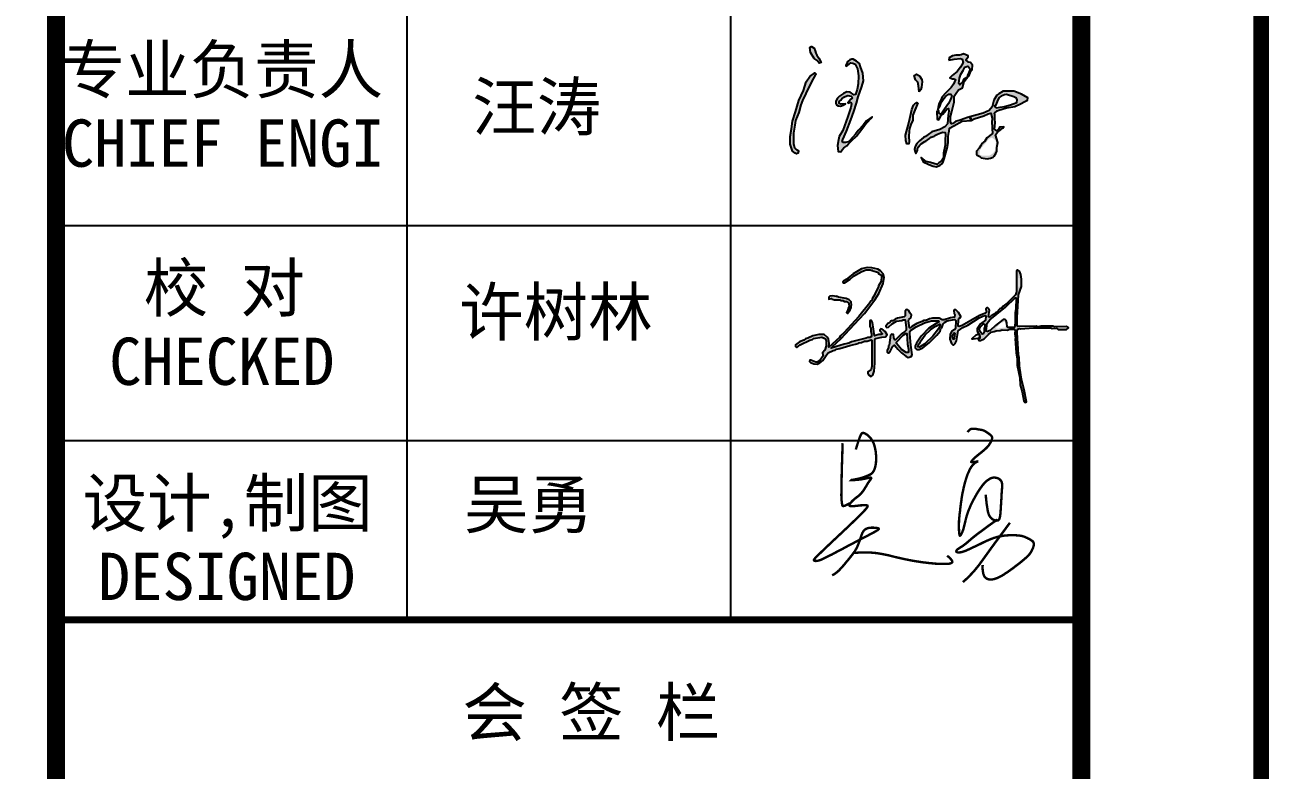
# Model space of a CAD drawing. Extents: x 4150464 to 4450492, y 483482 to 853422.
# Drawn here: x 4438734 to 4450492, y 739912 to 746951 of the extents above; entities that cross this region are included whole.
import ezdxf

# ---------------------------------------------------------------- set-up
doc = ezdxf.new("R2010")
doc.units = 0
doc.header["$LTSCALE"] = 1000
doc.header["$MEASUREMENT"] = 0
for name, color, linetype in [('0-签名', 2, 'Continuous'), ('PUB_TEXT', 7, 'Continuous'), ('PUB_TITLE', 4, 'Continuous'), ('图框', 7, 'Continuous')]:
    doc.layers.add(name, color=color, linetype=linetype)
doc.styles.add('STYLE-黑体', font='simhei.ttf')

msp = doc.modelspace()

# ---------------------------------------------------------------- hatches: boundary and pattern name
at = {"linetype": 'Continuous'}
h = msp.add_hatch(color=4, dxfattribs=at)
h.dxf.hatch_style = 1
h.paths.add_polyline_path([(4446543, 744301), (4446546, 744304), (4446541, 744335), (4446523, 744353), (4446495, 744367), (4446423, 744378), (4446405, 744387), (4446403, 744384), (4446368, 744393), (4446342, 744390), (4446331, 744378), (4446331, 744361), (4446357, 744367), (4446362, 744361), (4446385, 744355), (4446434, 744355), (4446449, 744347), (4446463, 744347), (4446480, 744338), (4446497, 744338), (4446520, 744321), (4446523, 744284), (4446518, 744281), (4446512, 744258), (4446497, 744235), (4446506, 744226), (4446532, 744258), (4446543, 744281)], flags=17)
h.paths.add_polyline_path([(4446880, 744019), (4446882, 744022), (4446862, 744054), (4446834, 744077), (4446822, 744080), (4446813, 744071), (4446813, 744062), (4446839, 744034), (4446825, 744028), (4446805, 744028), (4446762, 744013), (4446745, 744140), (4446733, 744160), (4446724, 744160), (4446719, 744154), (4446719, 744105), (4446727, 744082), (4446727, 744054), (4446733, 744034), (4446733, 744008), (4446719, 743999), (4446701, 743999), (4446684, 743991), (4446546, 743956), (4446520, 743945), (4446477, 743936), (4446354, 743896), (4446365, 743907), (4446365, 743913), (4446446, 743985), (4446575, 744123), (4446667, 744226), (4446767, 744355), (4446802, 744413), (4446845, 744508), (4446854, 744565), (4446845, 744600), (4446819, 744628), (4446793, 744643), (4446736, 744657), (4446693, 744660), (4446641, 744646), (4446561, 744600), (4446495, 744545), (4446474, 744534), (4446463, 744522), (4446466, 744513), (4446480, 744516), (4446532, 744548), (4446564, 744577), (4446644, 744623), (4446684, 744637), (4446722, 744637), (4446736, 744631), (4446742, 744634), (4446747, 744628), (4446793, 744614), (4446805, 744600), (4446822, 744591), (4446828, 744577), (4446825, 744528), (4446799, 744485), (4446799, 744476), (4446765, 744410), (4446767, 744404), (4446742, 744364), (4446739, 744353), (4446722, 744338), (4446719, 744327), (4446615, 744197), (4446472, 744042), (4446440, 744013), (4446431, 743999), (4446331, 743907), (4446334, 743945), (4446328, 743982), (4446316, 744002), (4446288, 744025), (4446236, 744025), (4446181, 744013), (4446133, 743991), (4446110, 743985), (4446095, 743973), (4446055, 743956), (4446015, 743930), (4446015, 743913), (4446029, 743904), (4446061, 743930), (4446150, 743973), (4446176, 743979), (4446187, 743988), (4446265, 744002), (4446288, 743993), (4446299, 743982), (4446305, 743968), (4446305, 743919), (4446293, 743878), (4446270, 743853), (4446276, 743824), (4446245, 743781), (4446222, 743766), (4446207, 743766), (4446161, 743784), (4446153, 743784), (4446147, 743772), (4446158, 743761), (4446190, 743749), (4446222, 743746), (4446247, 743758), (4446273, 743781), (4446311, 743838), (4446325, 743853), (4446371, 743876), (4446391, 743878), (4446403, 743887), (4446434, 743893), (4446529, 743924), (4446609, 743942), (4446618, 743947), (4446641, 743950), (4446667, 743962), (4446693, 743965), (4446730, 743976), (4446736, 743973), (4446736, 743726), (4446730, 743695), (4446701, 743674), (4446701, 743657), (4446707, 743646), (4446730, 743629), (4446747, 743643), (4446759, 743680), (4446765, 743755), (4446765, 743976), (4446773, 743988), (4446831, 744002), (4446865, 744005)])
h.paths.add_polyline_path([(4447084, 743887), (4447084, 743864), (4447081, 743855), (4447061, 743855), (4447017, 743884), (4446969, 743942), (4446969, 743953), (4447035, 744019), (4447058, 744036), (4447069, 744036), (4447075, 743936)], flags=16)
h.paths.add_polyline_path([(4447385, 744117), (4447379, 744108), (4447368, 744080), (4447313, 744011), (4447239, 743939), (4447187, 743907), (4447173, 743910), (4447181, 743936), (4447190, 743942), (4447193, 743956), (4447242, 744022), (4447293, 744071), (4447342, 744105), (4447377, 744123)], flags=16)
h.paths.add_polyline_path([(4447523, 744039), (4447517, 743993), (4447512, 743982), (4447506, 743982), (4447500, 743993), (4447500, 744013), (4447509, 744034), (4447517, 744042)], flags=16)
h.paths.add_polyline_path([(4447805, 744123), (4447805, 744094), (4447799, 744082), (4447799, 744051), (4447790, 744034), (4447779, 744031), (4447759, 744057), (4447756, 744080), (4447762, 744097), (4447793, 744126)], flags=16)
h.paths.add_polyline_path([(4448003, 744114), (4448003, 744097), (4448000, 744091), (4447980, 744091), (4447922, 744080), (4447911, 744082), (4447908, 744088), (4447957, 744134), (4447989, 744149), (4447997, 744140)], flags=16)
h.paths.add_polyline_path([(4448101, 744367), (4448098, 744272), (4448092, 744235), (4448092, 744146), (4448089, 744105), (4448083, 744094), (4448023, 744094), (4448017, 744100), (4448014, 744137), (4448006, 744160), (4447997, 744169), (4447980, 744169), (4447905, 744111), (4447856, 744065), (4447831, 744054), (4447819, 744059), (4447828, 744134), (4447853, 744166), (4448000, 744284), (4448092, 744373), (4448098, 744373)], flags=16)
h.paths.add_polyline_path([(4448132, 744556), (4448132, 744519), (4448132, 744485), (4448124, 744473), (4448124, 744559), (4448126, 744562)], flags=16)
h.paths.add_polyline_path([(4448592, 744085), (4448595, 744088), (4448589, 744097), (4448575, 744103), (4448463, 744100), (4448448, 744105), (4448336, 744105), (4448307, 744100), (4448290, 744105), (4448121, 744103), (4448112, 744108), (4448112, 744186), (4448124, 744401), (4448152, 744479), (4448152, 744548), (4448144, 744594), (4448132, 744625), (4448115, 744637), (4448106, 744625), (4448106, 744430), (4448095, 744401), (4448017, 744321), (4447980, 744295), (4447963, 744275), (4447948, 744269), (4447914, 744235), (4447908, 744235), (4447888, 744215), (4447865, 744203), (4447851, 744189), (4447839, 744192), (4447848, 744255), (4447842, 744269), (4447833, 744278), (4447825, 744278), (4447816, 744266), (4447822, 744238), (4447813, 744229), (4447756, 744206), (4447592, 744111), (4447563, 744103), (4447552, 744105), (4447555, 744166), (4447560, 744177), (4447575, 744186), (4447578, 744197), (4447555, 744235), (4447532, 744258), (4447517, 744258), (4447512, 744252), (4447517, 744223), (4447523, 744215), (4447520, 744189), (4447480, 744183), (4447420, 744166), (4447402, 744166), (4447374, 744180), (4447310, 744180), (4447282, 744174), (4447256, 744163), (4447253, 744166), (4447244, 744160), (4447230, 744160), (4447213, 744149), (4447164, 744131), (4447115, 744103), (4447101, 744088), (4447092, 744088), (4447084, 744154), (4447086, 744169), (4447107, 744183), (4447112, 744209), (4447095, 744232), (4447086, 744252), (4447078, 744261), (4447066, 744263), (4447052, 744246), (4447052, 744203), (4447043, 744194), (4446980, 744180), (4446957, 744172), (4446937, 744157), (4446920, 744154), (4446903, 744137), (4446888, 744131), (4446871, 744105), (4446880, 744094), (4446894, 744097), (4446928, 744128), (4446969, 744151), (4447020, 744160), (4447032, 744166), (4447052, 744166), (4447063, 744094), (4447063, 744068), (4447049, 744054), (4447020, 744036), (4446960, 743976), (4446954, 743976), (4446946, 743996), (4446943, 744028), (4446923, 744031), (4446914, 744019), (4446900, 743927), (4446894, 743919), (4446894, 743901), (4446882, 743878), (4446882, 743858), (4446888, 743853), (4446900, 743853), (4446908, 743861), (4446934, 743910), (4446951, 743927), (4446983, 743887), (4447017, 743853), (4447058, 743821), (4447081, 743810), (4447109, 743818), (4447118, 743835), (4447107, 743927), (4447098, 744034), (4447098, 744054), (4447104, 744065), (4447155, 744100), (4447236, 744137), (4447302, 744154), (4447368, 744154), (4447374, 744146), (4447345, 744131), (4447276, 744085), (4447204, 744011), (4447158, 743945), (4447147, 743919), (4447147, 743904), (4447152, 743893), (4447164, 743884), (4447184, 743884), (4447219, 743899), (4447279, 743947), (4447351, 744019), (4447382, 744059), (4447391, 744082), (4447400, 744091), (4447411, 744128), (4447423, 744140), (4447448, 744154), (4447514, 744169), (4447523, 744169), (4447532, 744160), (4447529, 744082), (4447523, 744074), (4447494, 744057), (4447477, 744031), (4447474, 743982), (4447491, 743942), (4447503, 743930), (4447512, 743930), (4447526, 743942), (4447537, 743968), (4447552, 744062), (4447598, 744094), (4447644, 744114), (4447753, 744183), (4447787, 744200), (4447810, 744206), (4447816, 744200), (4447810, 744163), (4447764, 744128), (4447733, 744080), (4447733, 744057), (4447756, 744019), (4447756, 744005), (4447741, 743982), (4447747, 743970), (4447764, 743970), (4447799, 743985), (4447839, 744028), (4447865, 744048), (4447894, 744054), (4447911, 744062), (4447951, 744065), (4447968, 744071), (4448017, 744068), (4448043, 744077), (4448086, 744077), (4448092, 744068), (4448089, 744034), (4448095, 743993), (4448092, 743985), (4448101, 743853), (4448112, 743801), (4448112, 743738), (4448135, 743617), (4448138, 743551), (4448158, 743485), (4448175, 743399), (4448187, 743384), (4448198, 743390), (4448178, 743505), (4448152, 743606), (4448132, 743732), (4448129, 743810), (4448124, 743835), (4448112, 744045), (4448115, 744077), (4448132, 744082), (4448141, 744080), (4448264, 744088), (4448428, 744088), (4448440, 744082), (4448483, 744085), (4448497, 744074), (4448577, 744074)])
at = {"layer": 'PUB_TEXT'}
h = msp.add_hatch(color=4, dxfattribs=at)
h.paths.add_polyline_path([(4446165, 746408), (4446208, 746488), (4446198, 746499), (4446151, 746465), (4446118, 746412), (4446091, 746331), (4446046, 746238), (4446016, 746131), (4445989, 746042), (4445977, 745970), (4445965, 745896), (4445966, 745825), (4445988, 745759), (4446012, 745738), (4446027, 745734), (4446042, 745740), (4446044, 745760), (4446029, 745771), (4446011, 745782), (4445997, 745831), (4445998, 745927), (4446009, 746005), (4446017, 746048), (4446047, 746124), (4446066, 746195), (4446083, 746236), (4446115, 746302)])
h.paths.add_polyline_path([(4446219, 746666), (4446208, 746683), (4446203, 746707), (4446192, 746732), (4446168, 746748), (4446150, 746737), (4446158, 746689), (4446193, 746635), (4446221, 746615), (4446240, 746590), (4446259, 746596), (4446238, 746636)])
msp.add_hatch(color=4, dxfattribs=at).paths.add_polyline_path([(4446544, 746206), (4446539, 746171), (4446510, 746087), (4446462, 745953), (4446429, 745897), (4446421, 745865), (4446413, 745811), (4446419, 745754), (4446445, 745751), (4446457, 745770), (4446473, 745789), (4446500, 745809), (4446518, 745826), (4446546, 745856), (4446591, 745900), (4446620, 745937), (4446672, 746005), (4446699, 746035), (4446728, 746066), (4446740, 746082), (4446687, 746044), (4446654, 746003), (4446607, 745954), (4446582, 745918), (4446529, 745858), (4446514, 745846), (4446490, 745840), (4446469, 745839), (4446456, 745848), (4446463, 745867), (4446498, 745948), (4446540, 746053), (4446568, 746132), (4446591, 746211), (4446608, 746273), (4446643, 746368), (4446659, 746423), (4446651, 746494), (4446629, 746554), (4446620, 746586), (4446594, 746609), (4446562, 746626), (4446548, 746627), (4446531, 746621), (4446511, 746606), (4446502, 746591), (4446493, 746567), (4446494, 746557), (4446539, 746594), (4446559, 746588), (4446579, 746579), (4446602, 746535), (4446610, 746470), (4446609, 746394), (4446600, 746342), (4446583, 746294), (4446567, 746291), (4446532, 746316), (4446501, 746318), (4446470, 746302), (4446431, 746279), (4446414, 746260), (4446397, 746231), (4446397, 746209), (4446405, 746195), (4446418, 746187), (4446441, 746184), (4446467, 746192), (4446488, 746204), (4446444, 746201), (4446429, 746209), (4446429, 746226), (4446445, 746240), (4446453, 746254), (4446480, 746275), (4446512, 746284), (4446546, 746279), (4446550, 746260), (4446539, 746249), (4446523, 746231), (4446512, 746219), (4446514, 746212), (4446537, 746224)])
h = msp.add_hatch(color=4, dxfattribs=at)
h.paths.add_polyline_path([(4447511, 745999), (4447592, 746041), (4447675, 746047), (4447665, 746084), (4447640, 746077), (4447572, 746051), (4447528, 746037), (4447504, 746019), (4447489, 746017), (4447482, 746032), (4447480, 746086), (4447492, 746134), (4447515, 746221), (4447517, 746279), (4447535, 746307), (4447555, 746338), (4447593, 746355), (4447609, 746416), (4447645, 746460), (4447604, 746436), (4447594, 746409), (4447576, 746394), (4447570, 746386), (4447558, 746397), (4447567, 746449), (4447578, 746486), (4447600, 746519), (4447617, 746551), (4447644, 746561), (4447654, 746551), (4447667, 746533), (4447654, 746501), (4447644, 746481), (4447641, 746473), (4447654, 746467), (4447672, 746513), (4447685, 746527), (4447688, 746570), (4447671, 746597), (4447652, 746599), (4447626, 746620), (4447647, 746648), (4447649, 746658), (4447603, 746678), (4447581, 746668), (4447565, 746665), (4447532, 746666), (4447500, 746660), (4447467, 746641), (4447466, 746617), (4447516, 746628), (4447576, 746632), (4447592, 746627), (4447602, 746595), (4447575, 746551), (4447545, 746510), (4447497, 746474), (4447475, 746451), (4447499, 746443), (4447513, 746441), (4447528, 746436), (4447518, 746412), (4447508, 746391), (4447487, 746360), (4447433, 746307), (4447402, 746273), (4447396, 746256), (4447376, 746218), (4447371, 746203), (4447367, 746188), (4447360, 746153), (4447382, 746189), (4447389, 746209), (4447398, 746226), (4447412, 746245), (4447420, 746258), (4447432, 746274), (4447447, 746285), (4447464, 746298), (4447484, 746297), (4447492, 746285), (4447487, 746261), (4447477, 746239), (4447463, 746208), (4447423, 746154), (4447410, 746136), (4447400, 746117), (4447386, 746108), (4447374, 746115), (4447369, 746139), (4447351, 746133), (4447351, 746108), (4447355, 746081), (4447355, 746060), (4447366, 746054), (4447378, 746067), (4447393, 746096), (4447409, 746107), (4447436, 746142), (4447449, 746159), (4447461, 746162), (4447466, 746135), (4447460, 746099), (4447451, 746017), (4447427, 745987), (4447380, 745964), (4447304, 745940), (4447270, 745916), (4447245, 745898), (4447225, 745888), (4447188, 745856), (4447163, 745830), (4447146, 745801), (4447142, 745774), (4447146, 745752), (4447152, 745736), (4447168, 745763), (4447168, 745780), (4447179, 745798), (4447190, 745815), (4447203, 745827), (4447239, 745848), (4447248, 745854), (4447283, 745878), (4447298, 745889), (4447326, 745900), (4447334, 745906), (4447358, 745920), (4447388, 745932), (4447407, 745939), (4447431, 745936), (4447433, 745913), (4447431, 745869), (4447430, 745815), (4447414, 745740), (4447414, 745694), (4447393, 745662), (4447371, 745649), (4447354, 745631), (4447293, 745651), (4447252, 745662), (4447234, 745674), (4447205, 745698), (4447224, 745659), (4447277, 745631), (4447316, 745615), (4447346, 745611), (4447379, 745623), (4447399, 745638), (4447410, 745656), (4447421, 745685), (4447448, 745786), (4447458, 745840), (4447460, 745896), (4447466, 745934), (4447468, 745947), (4447472, 745975)])
h.paths.add_polyline_path([(4447795, 746093), (4447836, 746112), (4447862, 746118), (4447873, 746069), (4447872, 746032), (4447874, 745984), (4447875, 745971), (4447877, 745925), (4447823, 745885), (4447806, 745852), (4447776, 745832), (4447767, 745811), (4447752, 745785), (4447725, 745758), (4447725, 745731), (4447734, 745722), (4447757, 745707), (4447771, 745696), (4447828, 745686), (4447860, 745691), (4447885, 745700), (4447894, 745711), (4447910, 745736), (4447919, 745758), (4447919, 745794), (4447929, 745839), (4447907, 745911), (4447924, 745937), (4447932, 745947), (4447955, 745963), (4447975, 745974), (4447985, 745987), (4447944, 745984), (4447938, 745969), (4447919, 745950), (4447897, 745966), (4447902, 746025), (4447899, 746060), (4447900, 746102), (4447898, 746118), (4447921, 746138), (4447938, 746147), (4448011, 746169), (4448089, 746181), (4448148, 746210), (4448176, 746223), (4448210, 746241), (4448212, 746263), (4448153, 746298), (4448079, 746325), (4448009, 746324), (4447978, 746324), (4447936, 746301), (4447919, 746287), (4447891, 746240), (4447875, 746177), (4447847, 746141), (4447789, 746117), (4447671, 746085), (4447680, 746050), (4447705, 746063)])
h.paths.add_polyline_path([(4447895, 746182), (4447907, 746190), (4447914, 746213), (4447928, 746244), (4447940, 746265), (4447960, 746279), (4447992, 746291), (4448010, 746292), (4448078, 746272), (4448104, 746258), (4448111, 746242), (4448107, 746219), (4448072, 746205), (4448047, 746197), (4447991, 746181), (4447949, 746174), (4447913, 746167)], flags=16)
h.paths.add_polyline_path([(4447856, 745879), (4447872, 745887), (4447902, 745865), (4447911, 745843), (4447908, 745827), (4447908, 745802), (4447902, 745767), (4447891, 745748), (4447876, 745733), (4447846, 745715), (4447795, 745715), (4447778, 745717), (4447763, 745721), (4447754, 745729), (4447761, 745770), (4447780, 745798), (4447805, 745826), (4447839, 745869)], flags=16)
h.paths.add_polyline_path([(4447671, 746085), (4447665, 746084), (4447675, 746047), (4447680, 746050)], flags=17)
h = msp.add_hatch(color=4, dxfattribs=at)
h.paths.add_polyline_path([(4447163, 746219), (4447144, 746205), (4447131, 746192), (4447116, 746153), (4447096, 746067), (4447081, 746002), (4447057, 745908), (4447060, 745859), (4447067, 745828), (4447087, 745826), (4447091, 745849), (4447088, 745897), (4447089, 745948), (4447092, 745972), (4447109, 746020), (4447125, 746048), (4447126, 746097), (4447173, 746215)])
h.paths.add_polyline_path([(4447172, 746409), (4447177, 746376), (4447186, 746319), (4447195, 746332), (4447199, 746341), (4447208, 746362), (4447213, 746412), (4447210, 746436), (4447189, 746470), (4447161, 746487), (4447136, 746472), (4447149, 746433)])

# ---------------------------------------------------------------- linework, layer by layer
at = {"color": 4, "linetype": 'Continuous'}
for points in [[(4446880, 744019), (4446882, 744022), (4446862, 744054), (4446834, 744077), (4446822, 744080), (4446813, 744071), (4446813, 744062), (4446839, 744034), (4446825, 744028), (4446805, 744028), (4446762, 744013), (4446745, 744140), (4446733, 744160), (4446724, 744160), (4446719, 744154), (4446719, 744105), (4446727, 744082), (4446727, 744054), (4446733, 744034), (4446733, 744008), (4446719, 743999), (4446701, 743999), (4446684, 743991), (4446546, 743956), (4446520, 743945), (4446477, 743936), (4446354, 743896), (4446365, 743907), (4446365, 743913), (4446446, 743985), (4446575, 744123), (4446667, 744226), (4446767, 744355), (4446802, 744413), (4446845, 744508), (4446854, 744565), (4446845, 744600), (4446819, 744628), (4446793, 744643), (4446736, 744657), (4446693, 744660), (4446641, 744646), (4446561, 744600), (4446495, 744545), (4446474, 744534), (4446463, 744522), (4446466, 744513), (4446480, 744516), (4446532, 744548), (4446564, 744577), (4446644, 744623), (4446684, 744637), (4446722, 744637), (4446736, 744631), (4446742, 744634), (4446747, 744628), (4446793, 744614), (4446805, 744600), (4446822, 744591), (4446828, 744577), (4446825, 744528), (4446799, 744485), (4446799, 744476), (4446765, 744410), (4446767, 744404), (4446742, 744364), (4446739, 744353), (4446722, 744338), (4446719, 744327), (4446615, 744197), (4446472, 744042), (4446440, 744013), (4446431, 743999), (4446331, 743907), (4446334, 743945), (4446328, 743982), (4446316, 744002), (4446288, 744025), (4446236, 744025), (4446181, 744013), (4446133, 743991), (4446110, 743985), (4446095, 743973), (4446055, 743956), (4446015, 743930), (4446015, 743913), (4446029, 743904), (4446061, 743930), (4446150, 743973), (4446176, 743979), (4446187, 743988), (4446265, 744002), (4446288, 743993), (4446299, 743982), (4446305, 743968), (4446305, 743919), (4446293, 743878), (4446270, 743853), (4446276, 743824), (4446245, 743781), (4446222, 743766), (4446207, 743766), (4446161, 743784), (4446153, 743784), (4446147, 743772), (4446158, 743761), (4446190, 743749), (4446222, 743746), (4446247, 743758), (4446273, 743781), (4446311, 743838), (4446325, 743853), (4446371, 743876), (4446391, 743878), (4446403, 743887), (4446434, 743893), (4446529, 743924), (4446609, 743942), (4446618, 743947), (4446641, 743950), (4446667, 743962), (4446693, 743965), (4446730, 743976), (4446736, 743973), (4446736, 743726), (4446730, 743695), (4446701, 743674), (4446701, 743657), (4446707, 743646), (4446730, 743629), (4446747, 743643), (4446759, 743680), (4446765, 743755), (4446765, 743976), (4446773, 743988), (4446831, 744002), (4446865, 744005), (4446880, 744019)], [(4448592, 744085), (4448595, 744088), (4448589, 744097), (4448575, 744103), (4448463, 744100), (4448448, 744105), (4448336, 744105), (4448307, 744100), (4448290, 744105), (4448121, 744103), (4448112, 744108), (4448112, 744186), (4448124, 744401), (4448152, 744479), (4448152, 744548), (4448144, 744594), (4448132, 744625), (4448115, 744637), (4448106, 744625), (4448106, 744430), (4448095, 744401), (4448017, 744321), (4447980, 744295), (4447963, 744275), (4447948, 744269), (4447914, 744235), (4447908, 744235), (4447888, 744215), (4447865, 744203), (4447851, 744189), (4447839, 744192), (4447848, 744255), (4447842, 744269), (4447833, 744278), (4447825, 744278), (4447816, 744266), (4447822, 744238), (4447813, 744229), (4447756, 744206), (4447592, 744111), (4447563, 744103), (4447552, 744105), (4447555, 744166), (4447560, 744177), (4447575, 744186), (4447578, 744197), (4447555, 744235), (4447532, 744258), (4447517, 744258), (4447512, 744252), (4447517, 744223), (4447523, 744215), (4447520, 744189), (4447480, 744183), (4447420, 744166), (4447402, 744166), (4447374, 744180), (4447310, 744180), (4447282, 744174), (4447256, 744163), (4447253, 744166), (4447244, 744160), (4447230, 744160), (4447213, 744149), (4447164, 744131), (4447115, 744103), (4447101, 744088), (4447092, 744088), (4447084, 744154), (4447086, 744169), (4447107, 744183), (4447112, 744209), (4447095, 744232), (4447086, 744252), (4447078, 744261), (4447066, 744263), (4447052, 744246), (4447052, 744203), (4447043, 744194), (4446980, 744180), (4446957, 744172), (4446937, 744157), (4446920, 744154), (4446903, 744137), (4446888, 744131), (4446871, 744105), (4446880, 744094), (4446894, 744097), (4446928, 744128), (4446969, 744151), (4447020, 744160), (4447032, 744166), (4447052, 744166), (4447063, 744094), (4447063, 744068), (4447049, 744054), (4447020, 744036), (4446960, 743976), (4446954, 743976), (4446946, 743996), (4446943, 744028), (4446923, 744031), (4446914, 744019), (4446900, 743927), (4446894, 743919), (4446894, 743901), (4446882, 743878), (4446882, 743858), (4446888, 743853), (4446900, 743853), (4446908, 743861), (4446934, 743910), (4446951, 743927), (4446983, 743887), (4447017, 743853), (4447058, 743821), (4447081, 743810), (4447109, 743818), (4447118, 743835), (4447107, 743927), (4447098, 744034), (4447098, 744054), (4447104, 744065), (4447155, 744100), (4447236, 744137), (4447302, 744154), (4447368, 744154), (4447374, 744146), (4447345, 744131), (4447276, 744085), (4447204, 744011), (4447158, 743945), (4447147, 743919), (4447147, 743904), (4447152, 743893), (4447164, 743884), (4447184, 743884), (4447219, 743899), (4447279, 743947), (4447351, 744019), (4447382, 744059), (4447391, 744082), (4447400, 744091), (4447411, 744128), (4447423, 744140), (4447448, 744154), (4447514, 744169), (4447523, 744169), (4447532, 744160), (4447529, 744082), (4447523, 744074), (4447494, 744057), (4447477, 744031), (4447474, 743982), (4447491, 743942), (4447503, 743930), (4447512, 743930), (4447526, 743942), (4447537, 743968), (4447552, 744062), (4447598, 744094), (4447644, 744114), (4447753, 744183), (4447787, 744200), (4447810, 744206), (4447816, 744200), (4447810, 744163), (4447764, 744128), (4447733, 744080), (4447733, 744057), (4447756, 744019), (4447756, 744005), (4447741, 743982), (4447747, 743970), (4447764, 743970), (4447799, 743985), (4447839, 744028), (4447865, 744048), (4447894, 744054), (4447911, 744062), (4447951, 744065), (4447968, 744071), (4448017, 744068), (4448043, 744077), (4448086, 744077), (4448092, 744068), (4448089, 744034), (4448095, 743993), (4448092, 743985), (4448101, 743853), (4448112, 743801), (4448112, 743738), (4448135, 743617), (4448138, 743551), (4448158, 743485), (4448175, 743399), (4448187, 743384), (4448198, 743390), (4448178, 743505), (4448152, 743606), (4448132, 743732), (4448129, 743810), (4448124, 743835), (4448112, 744045), (4448115, 744077), (4448132, 744082), (4448141, 744080), (4448264, 744088), (4448428, 744088), (4448440, 744082), (4448483, 744085), (4448497, 744074), (4448577, 744074), (4448592, 744085)], [(4446543, 744301), (4446546, 744304), (4446541, 744335), (4446523, 744353), (4446495, 744367), (4446423, 744378), (4446405, 744387), (4446403, 744384), (4446368, 744393), (4446342, 744390), (4446331, 744378), (4446331, 744361), (4446357, 744367), (4446362, 744361), (4446385, 744355), (4446434, 744355), (4446449, 744347), (4446463, 744347), (4446480, 744338), (4446497, 744338), (4446520, 744321), (4446523, 744284), (4446518, 744281), (4446512, 744258), (4446497, 744235), (4446506, 744226), (4446532, 744258), (4446543, 744281), (4446543, 744301)], [(4448101, 744367), (4448098, 744272), (4448092, 744235), (4448092, 744146), (4448089, 744105), (4448083, 744094), (4448023, 744094), (4448017, 744100), (4448014, 744137), (4448006, 744160), (4447997, 744169), (4447980, 744169), (4447905, 744111), (4447856, 744065), (4447831, 744054), (4447819, 744059), (4447828, 744134), (4447853, 744166), (4448000, 744284), (4448092, 744373), (4448098, 744373), (4448101, 744367)], [(4447385, 744117), (4447379, 744108), (4447368, 744080), (4447313, 744011), (4447239, 743939), (4447187, 743907), (4447173, 743910), (4447181, 743936), (4447190, 743942), (4447193, 743956), (4447242, 744022), (4447293, 744071), (4447342, 744105), (4447377, 744123), (4447385, 744117)], [(4447523, 744039), (4447517, 743993), (4447512, 743982), (4447506, 743982), (4447500, 743993), (4447500, 744013), (4447509, 744034), (4447517, 744042), (4447523, 744039)], [(4447805, 744123), (4447805, 744094), (4447799, 744082), (4447799, 744051), (4447790, 744034), (4447779, 744031), (4447759, 744057), (4447756, 744080), (4447762, 744097), (4447793, 744126), (4447805, 744123)], [(4447084, 743887), (4447084, 743864), (4447081, 743855), (4447061, 743855), (4447017, 743884), (4446969, 743942), (4446969, 743953), (4447035, 744019), (4447058, 744036), (4447069, 744036), (4447075, 743936), (4447084, 743887)], [(4447758, 744008), (4447758, 743994), (4447756, 743990), (4447740, 743990), (4447696, 743981), (4447687, 743983), (4447685, 743988), (4447723, 744023), (4447747, 744034), (4447754, 744027), (4447758, 744008)]]:
    msp.add_lwpolyline(points, dxfattribs=at)
at = {"layer": '0-签名', "color": 4, "const_width": 22.7}
for points in [[(4446586, 742940), (4446600, 742986), (4446612, 743022), (4446621, 743049), (4446629, 743069), (4446635, 743082), (4446640, 743090), (4446645, 743094), (4446650, 743096), (4446655, 743097), (4446660, 743096), (4446666, 743094), (4446673, 743092), (4446679, 743088), (4446685, 743084), (4446692, 743080), (4446699, 743075), (4446705, 743069), (4446711, 743063), (4446718, 743056), (4446724, 743049), (4446730, 743042), (4446735, 743034), (4446740, 743026), (4446745, 743018), (4446750, 743009), (4446754, 743000), (4446757, 742990), (4446761, 742980), (4446763, 742970), (4446766, 742960), (4446768, 742950), (4446770, 742940), (4446772, 742930), (4446774, 742920), (4446775, 742910), (4446776, 742900), (4446777, 742890), (4446778, 742881), (4446778, 742871), (4446779, 742862), (4446779, 742853), (4446778, 742844), (4446778, 742836), (4446777, 742827), (4446777, 742819), (4446776, 742812), (4446775, 742805), (4446774, 742798), (4446773, 742791), (4446771, 742785), (4446770, 742779), (4446769, 742773), (4446767, 742768), (4446766, 742763), (4446764, 742759), (4446763, 742754), (4446761, 742750), (4446760, 742747), (4446758, 742743), (4446756, 742740), (4446755, 742737), (4446753, 742734), (4446751, 742731), (4446749, 742728), (4446747, 742725), (4446745, 742722), (4446743, 742720), (4446740, 742717), (4446737, 742714), (4446734, 742711), (4446730, 742709), (4446726, 742706), (4446721, 742704), (4446716, 742701), (4446711, 742699), (4446705, 742696), (4446700, 742694), (4446694, 742692), (4446688, 742690), (4446683, 742687), (4446677, 742685), (4446672, 742683), (4446667, 742681), (4446662, 742679), (4446656, 742677), (4446650, 742675), (4446643, 742673), (4446636, 742671), (4446627, 742668), (4446618, 742666), (4446608, 742664), (4446598, 742662), (4446589, 742660), (4446579, 742658), (4446571, 742657), (4446563, 742655), (4446556, 742654), (4446551, 742653), (4446547, 742652), (4446545, 742652), (4446544, 742651), (4446545, 742651), (4446548, 742651), (4446553, 742651), (4446559, 742651), (4446568, 742652), (4446577, 742652), (4446588, 742653), (4446599, 742654), (4446611, 742655), (4446624, 742657), (4446636, 742658), (4446647, 742660), (4446658, 742662), (4446669, 742664), (4446679, 742666), (4446688, 742668), (4446697, 742670), (4446705, 742672), (4446711, 742673), (4446717, 742674), (4446722, 742675), (4446726, 742675), (4446729, 742674), (4446730, 742673), (4446731, 742672), (4446732, 742670), (4446731, 742667), (4446729, 742664), (4446727, 742660), (4446724, 742655), (4446720, 742650), (4446716, 742645), (4446712, 742639), (4446708, 742633), (4446703, 742626), (4446699, 742620), (4446695, 742613), (4446691, 742606), (4446687, 742599), (4446683, 742592), (4446678, 742585), (4446674, 742578), (4446670, 742571), (4446665, 742564), (4446661, 742557), (4446656, 742550), (4446651, 742543), (4446646, 742537), (4446641, 742531), (4446636, 742524), (4446630, 742519), (4446625, 742513), (4446619, 742508), (4446614, 742504), (4446608, 742499), (4446603, 742495), (4446597, 742491), (4446592, 742487), (4446587, 742483), (4446583, 742480), (4446579, 742477), (4446574, 742473), (4446571, 742470), (4446567, 742467), (4446563, 742463), (4446560, 742460), (4446556, 742457), (4446553, 742453), (4446549, 742450), (4446546, 742446), (4446543, 742443), (4446540, 742439), (4446537, 742436), (4446534, 742433), (4446532, 742430), (4446530, 742427), (4446528, 742424), (4446526, 742422), (4446525, 742419), (4446525, 742417), (4446524, 742415), (4446524, 742413), (4446525, 742411), (4446526, 742410), (4446527, 742408), (4446529, 742407), (4446532, 742406), (4446535, 742405), (4446540, 742404), (4446545, 742404), (4446551, 742404), (4446558, 742404), (4446566, 742405), (4446575, 742406), (4446584, 742407), (4446594, 742408), (4446604, 742409), (4446614, 742411), (4446624, 742412), (4446633, 742413), (4446643, 742413), (4446652, 742414), (4446660, 742414), (4446668, 742414), (4446675, 742414), (4446682, 742414), (4446688, 742413), (4446693, 742412), (4446697, 742410), (4446698, 742405), (4446695, 742398), (4446688, 742387), (4446675, 742371), (4446655, 742350), (4446628, 742322), (4446593, 742288), (4446552, 742248), (4446506, 742204), (4446458, 742159), (4446409, 742113), (4446362, 742069), (4446319, 742028), (4446282, 741993), (4446252, 741964), (4446229, 741942), (4446212, 741925), (4446201, 741913), (4446194, 741904), (4446190, 741898), (4446190, 741895), (4446191, 741892), (4446193, 741890), (4446196, 741889), (4446200, 741888), (4446205, 741887), (4446211, 741887), (4446218, 741888), (4446226, 741889), (4446234, 741891), (4446243, 741894), (4446253, 741897), (4446265, 741902), (4446278, 741908), (4446294, 741916), (4446312, 741925), (4446334, 741936), (4446359, 741948), (4446387, 741963), (4446418, 741980), (4446452, 741997), (4446487, 742016), (4446522, 742035), (4446557, 742053), (4446591, 742071), (4446623, 742088), (4446652, 742103), (4446679, 742117), (4446703, 742129), (4446724, 742141), (4446743, 742150), (4446759, 742159), (4446772, 742166), (4446783, 742173), (4446792, 742178), (4446798, 742183), (4446802, 742187), (4446803, 742190), (4446802, 742193), (4446799, 742195), (4446794, 742197), (4446786, 742199), (4446775, 742200), (4446763, 742201), (4446750, 742202), (4446736, 742202), (4446722, 742201), (4446707, 742199), (4446694, 742195), (4446682, 742190), (4446672, 742183), (4446663, 742175), (4446656, 742165), (4446649, 742154), (4446644, 742142), (4446639, 742129), (4446635, 742116), (4446630, 742102), (4446626, 742089), (4446621, 742075), (4446616, 742062), (4446611, 742049), (4446606, 742036), (4446600, 742023), (4446595, 742011), (4446588, 741999), (4446582, 741988), (4446575, 741977), (4446568, 741967), (4446560, 741957), (4446553, 741947), (4446545, 741937), (4446537, 741927), (4446530, 741918), (4446522, 741908), (4446514, 741898), (4446505, 741888), (4446497, 741878), (4446488, 741867), (4446480, 741856), (4446470, 741845), (4446460, 741834), (4446450, 741822), (4446439, 741811), (4446428, 741799), (4446416, 741788), (4446404, 741778), (4446391, 741768), (4446377, 741759), (4446362, 741752)], [(4447642, 743104), (4447649, 743114), (4447656, 743121), (4447663, 743127), (4447669, 743131), (4447676, 743134), (4447684, 743135), (4447691, 743136), (4447698, 743136), (4447705, 743136), (4447712, 743135), (4447719, 743135), (4447726, 743134), (4447733, 743132), (4447739, 743131), (4447746, 743130), (4447752, 743129), (4447758, 743128), (4447764, 743127), (4447770, 743126), (4447776, 743125), (4447781, 743123), (4447787, 743122), (4447793, 743120), (4447798, 743118), (4447804, 743115), (4447810, 743112), (4447816, 743108), (4447822, 743104), (4447828, 743100), (4447834, 743096), (4447839, 743092), (4447845, 743088), (4447850, 743084), (4447855, 743081), (4447859, 743077), (4447863, 743073), (4447867, 743069), (4447870, 743065), (4447872, 743061), (4447874, 743056), (4447874, 743051), (4447874, 743046), (4447873, 743041), (4447872, 743035), (4447870, 743029), (4447867, 743023), (4447865, 743016), (4447861, 743009), (4447857, 743003), (4447853, 742996), (4447848, 742989), (4447843, 742981), (4447837, 742973), (4447830, 742965), (4447821, 742956), (4447812, 742947), (4447801, 742938), (4447790, 742928), (4447778, 742918), (4447766, 742908), (4447753, 742898), (4447742, 742889), (4447731, 742880), (4447721, 742872), (4447712, 742864), (4447705, 742858), (4447699, 742852), (4447694, 742847), (4447690, 742842), (4447687, 742838), (4447684, 742834), (4447682, 742831), (4447680, 742828), (4447678, 742826), (4447677, 742824), (4447677, 742822), (4447679, 742821), (4447681, 742820), (4447685, 742820), (4447691, 742820), (4447698, 742821), (4447706, 742822), (4447715, 742824), (4447724, 742825), (4447733, 742827), (4447739, 742828), (4447744, 742829), (4447745, 742829), (4447744, 742829), (4447739, 742827), (4447732, 742824), (4447723, 742820), (4447712, 742813), (4447701, 742803), (4447689, 742791), (4447677, 742775), (4447665, 742756), (4447655, 742734), (4447644, 742710), (4447635, 742684), (4447626, 742657), (4447618, 742630), (4447611, 742603), (4447605, 742578), (4447600, 742554), (4447595, 742532), (4447591, 742511), (4447588, 742492), (4447585, 742474), (4447583, 742456), (4447580, 742439), (4447578, 742422), (4447576, 742406), (4447574, 742390), (4447572, 742374), (4447571, 742359), (4447569, 742344), (4447567, 742330), (4447566, 742315), (4447564, 742302), (4447563, 742289), (4447562, 742276), (4447561, 742264), (4447561, 742252), (4447560, 742240), (4447560, 742229), (4447560, 742218), (4447560, 742207), (4447560, 742197), (4447561, 742186), (4447561, 742176), (4447562, 742167), (4447563, 742158), (4447563, 742151), (4447564, 742144), (4447565, 742138), (4447566, 742133), (4447567, 742130), (4447568, 742128), (4447570, 742126), (4447571, 742126), (4447573, 742127), (4447574, 742129), (4447577, 742131), (4447579, 742135), (4447582, 742139), (4447585, 742144), (4447588, 742151), (4447592, 742158), (4447595, 742167), (4447599, 742177), (4447603, 742189), (4447606, 742202), (4447610, 742217), (4447614, 742233), (4447618, 742249), (4447622, 742266), (4447626, 742284), (4447631, 742302), (4447636, 742320), (4447642, 742338), (4447648, 742356), (4447655, 742373), (4447663, 742391), (4447670, 742409), (4447679, 742427), (4447688, 742445), (4447697, 742463), (4447707, 742482), (4447717, 742500), (4447728, 742519), (4447739, 742537), (4447750, 742554), (4447761, 742571), (4447772, 742586), (4447782, 742601), (4447793, 742613), (4447803, 742625), (4447813, 742635), (4447823, 742644), (4447833, 742651), (4447842, 742657), (4447851, 742663), (4447859, 742667), (4447867, 742670), (4447875, 742673), (4447883, 742674), (4447890, 742675), (4447898, 742675), (4447905, 742674), (4447912, 742673), (4447919, 742671), (4447926, 742669), (4447933, 742666), (4447940, 742662), (4447946, 742658), (4447952, 742652), (4447957, 742646), (4447961, 742640), (4447965, 742632), (4447967, 742624), (4447969, 742614), (4447969, 742603), (4447969, 742591), (4447968, 742577), (4447967, 742561), (4447966, 742544), (4447964, 742524), (4447963, 742502), (4447962, 742478), (4447960, 742453), (4447959, 742428), (4447957, 742404), (4447956, 742380), (4447954, 742358), (4447953, 742338), (4447951, 742321), (4447949, 742307), (4447946, 742295), (4447943, 742286), (4447940, 742279), (4447935, 742274), (4447929, 742270), (4447923, 742269), (4447915, 742268), (4447906, 742270), (4447897, 742272), (4447887, 742276), (4447877, 742282), (4447868, 742289), (4447859, 742298), (4447852, 742308), (4447845, 742319), (4447840, 742334), (4447835, 742351), (4447831, 742372), (4447827, 742398), (4447822, 742430), (4447818, 742468), (4447813, 742513)], [(4446461, 743000), (4446458, 742886), (4446455, 742795), (4446453, 742726), (4446452, 742675), (4446451, 742637), (4446451, 742611), (4446451, 742592), (4446450, 742577), (4446450, 742564), (4446450, 742551), (4446450, 742539), (4446450, 742527), (4446449, 742516), (4446449, 742506), (4446450, 742497), (4446450, 742488), (4446450, 742479), (4446451, 742471), (4446451, 742463), (4446452, 742456), (4446453, 742449), (4446454, 742443), (4446454, 742437), (4446455, 742431), (4446456, 742426), (4446456, 742421), (4446457, 742417), (4446458, 742413), (4446460, 742410), (4446463, 742408), (4446466, 742406), (4446470, 742406), (4446475, 742407), (4446482, 742409), (4446488, 742412), (4446495, 742415), (4446503, 742418), (4446509, 742422), (4446515, 742425), (4446521, 742428), (4446525, 742430), (4446528, 742432), (4446530, 742433), (4446532, 742434), (4446533, 742434), (4446533, 742434), (4446533, 742435), (4446533, 742435), (4446533, 742435), (4446533, 742435), (4446533, 742435), (4446533, 742435), (4446533, 742435), (4446533, 742435), (4446533, 742435), (4446533, 742435)], [(4447924, 742279), (4447849, 742226), (4447790, 742182), (4447742, 742147), (4447706, 742119), (4447678, 742096), (4447657, 742078), (4447641, 742064), (4447628, 742053), (4447615, 742043), (4447604, 742035), (4447594, 742027), (4447584, 742021), (4447575, 742016), (4447567, 742011), (4447560, 742006), (4447554, 742002), (4447549, 741998), (4447544, 741993), (4447540, 741989), (4447538, 741986), (4447536, 741982), (4447536, 741979), (4447537, 741976), (4447538, 741973), (4447542, 741971), (4447546, 741969), (4447551, 741968), (4447558, 741968), (4447566, 741968), (4447574, 741969), (4447584, 741971), (4447594, 741973), (4447605, 741977), (4447617, 741981), (4447630, 741986), (4447643, 741992), (4447657, 741998), (4447672, 742005), (4447688, 742013), (4447705, 742021), (4447722, 742029), (4447740, 742038), (4447758, 742046), (4447776, 742055), (4447794, 742064), (4447811, 742072), (4447829, 742080), (4447845, 742087), (4447860, 742093), (4447875, 742099), (4447889, 742104), (4447902, 742108), (4447915, 742112), (4447928, 742116), (4447941, 742119), (4447954, 742121), (4447966, 742123), (4447979, 742125), (4447993, 742127), (4448006, 742128), (4448019, 742129), (4448032, 742130), (4448045, 742130), (4448058, 742130), (4448071, 742130), (4448084, 742130), (4448096, 742130), (4448108, 742129), (4448119, 742128), (4448130, 742127), (4448140, 742126), (4448149, 742124), (4448158, 742123), (4448166, 742120), (4448173, 742118), (4448180, 742116), (4448187, 742113), (4448193, 742110), (4448199, 742107), (4448206, 742104), (4448212, 742101), (4448219, 742097), (4448226, 742094), (4448232, 742091), (4448238, 742087), (4448244, 742083), (4448249, 742080), (4448254, 742076), (4448258, 742072), (4448262, 742068), (4448264, 742063), (4448266, 742059), (4448268, 742054), (4448268, 742049), (4448269, 742044), (4448268, 742038), (4448267, 742032), (4448265, 742026), (4448263, 742019), (4448261, 742012), (4448258, 742006), (4448255, 741999), (4448252, 741992), (4448249, 741985), (4448245, 741979), (4448242, 741972), (4448238, 741966), (4448233, 741959), (4448227, 741951), (4448220, 741943), (4448212, 741934), (4448202, 741924), (4448190, 741914), (4448176, 741902), (4448162, 741890), (4448146, 741877), (4448129, 741863), (4448111, 741850), (4448093, 741836), (4448075, 741822), (4448057, 741809), (4448039, 741796), (4448021, 741783), (4448003, 741772), (4447986, 741760), (4447970, 741750), (4447954, 741741), (4447939, 741734), (4447925, 741727), (4447912, 741722), (4447899, 741718), (4447888, 741715), (4447877, 741713), (4447867, 741713), (4447858, 741712), (4447849, 741713), (4447841, 741714), (4447833, 741716), (4447826, 741719), (4447819, 741723), (4447813, 741727), (4447808, 741733), (4447803, 741739), (4447798, 741747), (4447795, 741756), (4447791, 741766), (4447789, 741777), (4447787, 741790), (4447785, 741803), (4447784, 741818), (4447784, 741833), (4447785, 741850)], [(4448042, 742248), (4447969, 742149), (4447909, 742068), (4447861, 742003), (4447824, 741951), (4447795, 741911), (4447772, 741879), (4447753, 741853), (4447736, 741831), (4447719, 741811), (4447703, 741791), (4447686, 741773), (4447669, 741755), (4447652, 741738), (4447635, 741721), (4447617, 741704), (4447598, 741688)], [(4446559, 741962), (4446609, 741966), (4446655, 741968), (4446696, 741968), (4446733, 741966), (4446768, 741963), (4446799, 741959), (4446828, 741954), (4446854, 741949), (4446879, 741944), (4446902, 741939), (4446924, 741933), (4446945, 741928), (4446965, 741923), (4446986, 741918), (4447006, 741914), (4447027, 741909), (4447048, 741904), (4447070, 741900), (4447093, 741895), (4447116, 741891), (4447139, 741887), (4447162, 741883), (4447185, 741880), (4447207, 741876), (4447230, 741873), (4447252, 741871), (4447274, 741868), (4447295, 741866), (4447316, 741864), (4447336, 741862), (4447356, 741861), (4447376, 741860), (4447395, 741859), (4447413, 741859), (4447431, 741859), (4447447, 741859), (4447461, 741861), (4447473, 741862), (4447483, 741865), (4447491, 741869), (4447496, 741873), (4447498, 741878), (4447497, 741885), (4447493, 741893), (4447486, 741902), (4447477, 741912), (4447465, 741924), (4447449, 741937)]]:
    msp.add_lwpolyline(points, dxfattribs=at)
at = {"layer": 'PUB_TEXT', "color": 4}
for p, q in [((4447675, 746047), (4447665, 746084)), ((4447680, 746050), (4447671, 746085))]:
    msp.add_line(p, q, dxfattribs=at)
for points in [[(4446193, 746635), (4446158, 746689), (4446150, 746737), (4446168, 746748), (4446192, 746732), (4446203, 746707), (4446208, 746683), (4446219, 746666), (4446238, 746636), (4446259, 746596), (4446240, 746590), (4446221, 746615), (4446193, 746635)], [(4446494, 746557), (4446539, 746594), (4446559, 746588), (4446579, 746579), (4446602, 746535), (4446610, 746470), (4446609, 746394), (4446600, 746342), (4446583, 746294), (4446567, 746291), (4446532, 746316), (4446501, 746318), (4446470, 746302), (4446431, 746279), (4446414, 746260), (4446397, 746231), (4446397, 746209), (4446405, 746195), (4446418, 746187), (4446441, 746184), (4446467, 746192), (4446488, 746204), (4446444, 746201), (4446429, 746209), (4446429, 746226), (4446445, 746240), (4446453, 746254), (4446472, 746269), (4446486, 746276), (4446512, 746284), (4446542, 746279), (4446547, 746273), (4446550, 746260), (4446539, 746249), (4446523, 746231), (4446512, 746219), (4446514, 746212), (4446532, 746221), (4446540, 746217), (4446544, 746206), (4446539, 746171), (4446510, 746087), (4446462, 745953), (4446429, 745897), (4446421, 745865), (4446413, 745811), (4446419, 745754), (4446445, 745751), (4446457, 745770), (4446473, 745789), (4446500, 745809), (4446518, 745826), (4446546, 745856), (4446591, 745900), (4446620, 745937), (4446672, 746005), (4446699, 746035), (4446728, 746066), (4446740, 746082), (4446687, 746044), (4446654, 746003), (4446607, 745954), (4446582, 745918), (4446529, 745858), (4446514, 745846), (4446490, 745840), (4446469, 745839), (4446456, 745848), (4446463, 745867), (4446498, 745948), (4446540, 746053), (4446568, 746132), (4446591, 746211), (4446608, 746273), (4446643, 746368), (4446659, 746423), (4446651, 746494), (4446629, 746554), (4446620, 746586), (4446594, 746609), (4446562, 746626), (4446548, 746627), (4446531, 746621), (4446511, 746606), (4446502, 746591), (4446493, 746567), (4446493, 746567), (4446494, 746557)], [(4446205, 746481), (4446165, 746408), (4446115, 746302), (4446083, 746236), (4446066, 746195), (4446047, 746124), (4446017, 746048), (4446009, 746005), (4445998, 745927), (4445997, 745831), (4446008, 745790), (4446018, 745777), (4446029, 745771), (4446044, 745760), (4446044, 745760), (4446042, 745740), (4446027, 745734), (4446012, 745738), (4445988, 745759), (4445966, 745825), (4445965, 745896), (4445977, 745970), (4445989, 746042), (4446016, 746131), (4446046, 746238), (4446091, 746331), (4446118, 746412), (4446151, 746465), (4446198, 746499), (4446210, 746487), (4446205, 746481)], [(4447186, 746319), (4447177, 746376), (4447172, 746409), (4447149, 746433), (4447136, 746472), (4447161, 746487), (4447189, 746470), (4447210, 746436), (4447213, 746412), (4447208, 746362), (4447199, 746341), (4447195, 746332), (4447186, 746319)], [(4447895, 746182), (4447913, 746167), (4447949, 746174), (4447991, 746181), (4448047, 746197), (4448072, 746205), (4448107, 746219), (4448111, 746242), (4448104, 746258), (4448078, 746272), (4448010, 746292), (4447992, 746291), (4447960, 746279), (4447940, 746265), (4447928, 746244), (4447914, 746213), (4447907, 746190), (4447895, 746182)], [(4447173, 746215), (4447126, 746097), (4447125, 746048), (4447109, 746020), (4447092, 745972), (4447089, 745948), (4447088, 745897), (4447091, 745849), (4447087, 745826), (4447087, 745826), (4447067, 745828), (4447060, 745859), (4447057, 745908), (4447081, 746002), (4447096, 746067), (4447116, 746153), (4447131, 746192), (4447144, 746205), (4447163, 746219), (4447173, 746215)]]:
    msp.add_lwpolyline(points, dxfattribs=at)
msp.add_lwpolyline([(4447466, 746617), (4447516, 746628), (4447576, 746632), (4447592, 746627), (4447602, 746595), (4447575, 746551), (4447545, 746510), (4447497, 746474), (4447497, 746474), (4447475, 746451), (4447499, 746443), (4447513, 746441), (4447528, 746436), (4447518, 746412), (4447508, 746391), (4447487, 746360), (4447433, 746307), (4447402, 746273), (4447396, 746256), (4447376, 746218), (4447371, 746203), (4447367, 746188), (4447360, 746153), (4447382, 746189), (4447389, 746209), (4447398, 746226), (4447412, 746245), (4447420, 746258), (4447432, 746274), (4447447, 746285), (4447464, 746298), (4447484, 746297), (4447492, 746285), (4447487, 746261), (4447477, 746239), (4447463, 746208), (4447423, 746154), (4447410, 746136), (4447400, 746117), (4447386, 746108), (4447374, 746115), (4447369, 746139), (4447351, 746133), (4447351, 746108), (4447355, 746081), (4447355, 746060), (4447366, 746054), (4447378, 746067), (4447393, 746096), (4447409, 746107), (4447436, 746142), (4447449, 746159), (4447461, 746162), (4447466, 746135), (4447460, 746099), (4447451, 746017), (4447427, 745987), (4447380, 745964), (4447304, 745940), (4447270, 745916), (4447245, 745898), (4447225, 745888), (4447188, 745856), (4447163, 745830), (4447146, 745801), (4447142, 745774), (4447146, 745752), (4447152, 745736), (4447152, 745736), (4447168, 745763), (4447168, 745780), (4447179, 745798), (4447190, 745815), (4447203, 745827), (4447239, 745848), (4447248, 745854), (4447283, 745878), (4447298, 745889), (4447326, 745900), (4447334, 745906), (4447358, 745920), (4447388, 745932), (4447407, 745939), (4447431, 745936), (4447433, 745913), (4447431, 745869), (4447430, 745815), (4447414, 745740), (4447414, 745694), (4447393, 745662), (4447371, 745649), (4447354, 745631), (4447293, 745651), (4447252, 745662), (4447234, 745674), (4447205, 745698), (4447205, 745698), (4447224, 745659), (4447277, 745631), (4447316, 745615), (4447346, 745611), (4447379, 745623), (4447399, 745638), (4447410, 745656), (4447421, 745685), (4447448, 745786), (4447458, 745840), (4447460, 745896), (4447466, 745934), (4447468, 745947), (4447472, 745975), (4447511, 745999), (4447592, 746041), (4447675, 746047), (4447705, 746063), (4447795, 746093), (4447836, 746112), (4447862, 746118), (4447873, 746069), (4447872, 746032), (4447874, 745984), (4447875, 745971), (4447877, 745925), (4447823, 745885), (4447806, 745852), (4447776, 745832), (4447767, 745811), (4447752, 745785), (4447725, 745758), (4447725, 745731), (4447734, 745722), (4447757, 745707), (4447771, 745696), (4447828, 745686), (4447860, 745691), (4447885, 745700), (4447894, 745711), (4447910, 745736), (4447919, 745758), (4447919, 745794), (4447929, 745839), (4447907, 745911), (4447924, 745937), (4447932, 745947), (4447955, 745963), (4447975, 745974), (4447985, 745987), (4447944, 745984), (4447938, 745969), (4447919, 745950), (4447897, 745966), (4447902, 746025), (4447899, 746060), (4447900, 746102), (4447898, 746118), (4447921, 746138), (4447938, 746147), (4448011, 746169), (4448089, 746181), (4448148, 746210), (4448176, 746223), (4448210, 746241), (4448212, 746263), (4448153, 746298), (4448153, 746298), (4448079, 746325), (4448009, 746324), (4447978, 746324), (4447936, 746301), (4447919, 746287), (4447891, 746240), (4447875, 746177), (4447875, 746177), (4447847, 746141), (4447789, 746117), (4447640, 746077), (4447572, 746051), (4447528, 746037), (4447504, 746019), (4447489, 746017), (4447482, 746032), (4447480, 746086), (4447492, 746134), (4447515, 746221), (4447517, 746279), (4447535, 746307), (4447555, 746338), (4447593, 746355), (4447609, 746416), (4447645, 746460), (4447604, 746436), (4447594, 746409), (4447576, 746394), (4447570, 746386), (4447558, 746397), (4447567, 746449), (4447578, 746486), (4447600, 746519), (4447617, 746551), (4447644, 746561), (4447654, 746551), (4447667, 746533), (4447654, 746501), (4447644, 746481), (4447641, 746473), (4447654, 746467), (4447672, 746513), (4447685, 746527), (4447688, 746570), (4447671, 746597), (4447652, 746599), (4447626, 746620), (4447647, 746648), (4447649, 746658), (4447603, 746678), (4447581, 746668), (4447565, 746665), (4447532, 746666), (4447500, 746660), (4447467, 746641), (4447466, 746617)], close=True, dxfattribs=at)
at = {"layer": 'PUB_TITLE'}
msp.add_lwpolyline([(4248288, 626452), (4450418, 626452), (4450418, 769422), (4248288, 769422)], close=True, dxfattribs=at)
msp.add_lwpolyline([(4248288, 626452), (4450418, 626452), (4450418, 769422), (4248288, 769422)], close=True, dxfattribs=at)
at = {"layer": 'PUB_TITLE', "const_width": 170}
msp.add_lwpolyline([(4252538, 628152), (4448718, 628152), (4448718, 767722), (4252538, 767722)], close=True, dxfattribs=at)
msp.add_lwpolyline([(4252538, 628152), (4448718, 628152), (4448718, 767722), (4252538, 767722)], close=True, dxfattribs=at)
at = {"layer": '图框', "color": 4}
for p, q in [((4450418, 769422), (4450418, 683322)), ((4450418, 769422), (4450418, 709422)), ((4450418, 769422), (4450418, 683322)), ((4450418, 769422), (4450418, 709422)), ((4439028, 767722), (4439028, 628152)), ((4439028, 767722), (4439028, 628152))]:
    msp.add_line(p, q, dxfattribs=at)
at = {"layer": '图框', "color": 0}
for p, q in [((4439028, 745056), (4448681, 745056)), ((4439028, 743024), (4448681, 743024))]:
    msp.add_line(p, q, dxfattribs=at)
at = {"layer": '图框', "color": 4}
for points, const_width in [([(4450418, 769422), (4450418, 683322)], 148), ([(4450418, 769422), (4450418, 709422)], 148), ([(4450418, 769422), (4450418, 683322)], 148), ([(4450418, 769422), (4450418, 709422)], 148), ([(4439028, 767722), (4439028, 628152)], 168), ([(4439028, 767722), (4439028, 628152)], 168)]:
    msp.add_lwpolyline(points, dxfattribs=dict(at, const_width=const_width))
at = {"layer": '图框', "color": 4, "const_width": 168}
msp.add_lwpolyline([(4439028, 767722), (4448718, 767722), (4448718, 628152), (4439028, 628152)], close=True, dxfattribs=at)
msp.add_lwpolyline([(4439028, 767722), (4448718, 767722), (4448718, 628152), (4439028, 628152)], close=True, dxfattribs=at)
at = {"layer": '图框', "color": 0}
for points in [[(4445404, 741331), (4445404, 752844)], [(4442347, 741331), (4442347, 751151)]]:
    msp.add_lwpolyline(points, dxfattribs=at)
at = {"layer": '图框', "color": 4}
msp.add_lwpolyline([(4445404, 741331), (4445404, 751151)], dxfattribs=at)
at = {"layer": '图框', "color": 0, "const_width": 68.6}
msp.add_lwpolyline([(4439028, 741331), (4448681, 741331)], dxfattribs=at)

# ---------------------------------------------------------------- texts
at = {"layer": '0-签名', "color": 4, "style": 'STYLE-黑体'}
msp.add_text('吴勇', height=447, dxfattribs=at).set_placement((4442885, 742198))
at = {"layer": '图框', "color": 0, "style": 'STYLE-黑体'}
for s, p in [('专业负责人', (4439071, 746306)), ('CHIEF ENGI', (4439084, 745611)), ('校 对', (4439857, 744244)), ('CHECKED  ', (4439531, 743550)), ('设计,制图', (4439279, 742212)), ('DESIGNED ', (4439425, 741518)), ('会 签 栏', (4442868, 740234))]:
    msp.add_text(s, height=447, dxfattribs=at).set_placement(p)
at = {"layer": '图框', "color": 4, "style": 'STYLE-黑体'}
for s, p in [('汪涛', (4442961, 745955)), ('许树林', (4442837, 744015))]:
    msp.add_text(s, height=447, dxfattribs=at).set_placement(p)

doc.saveas('drawing.dxf')
